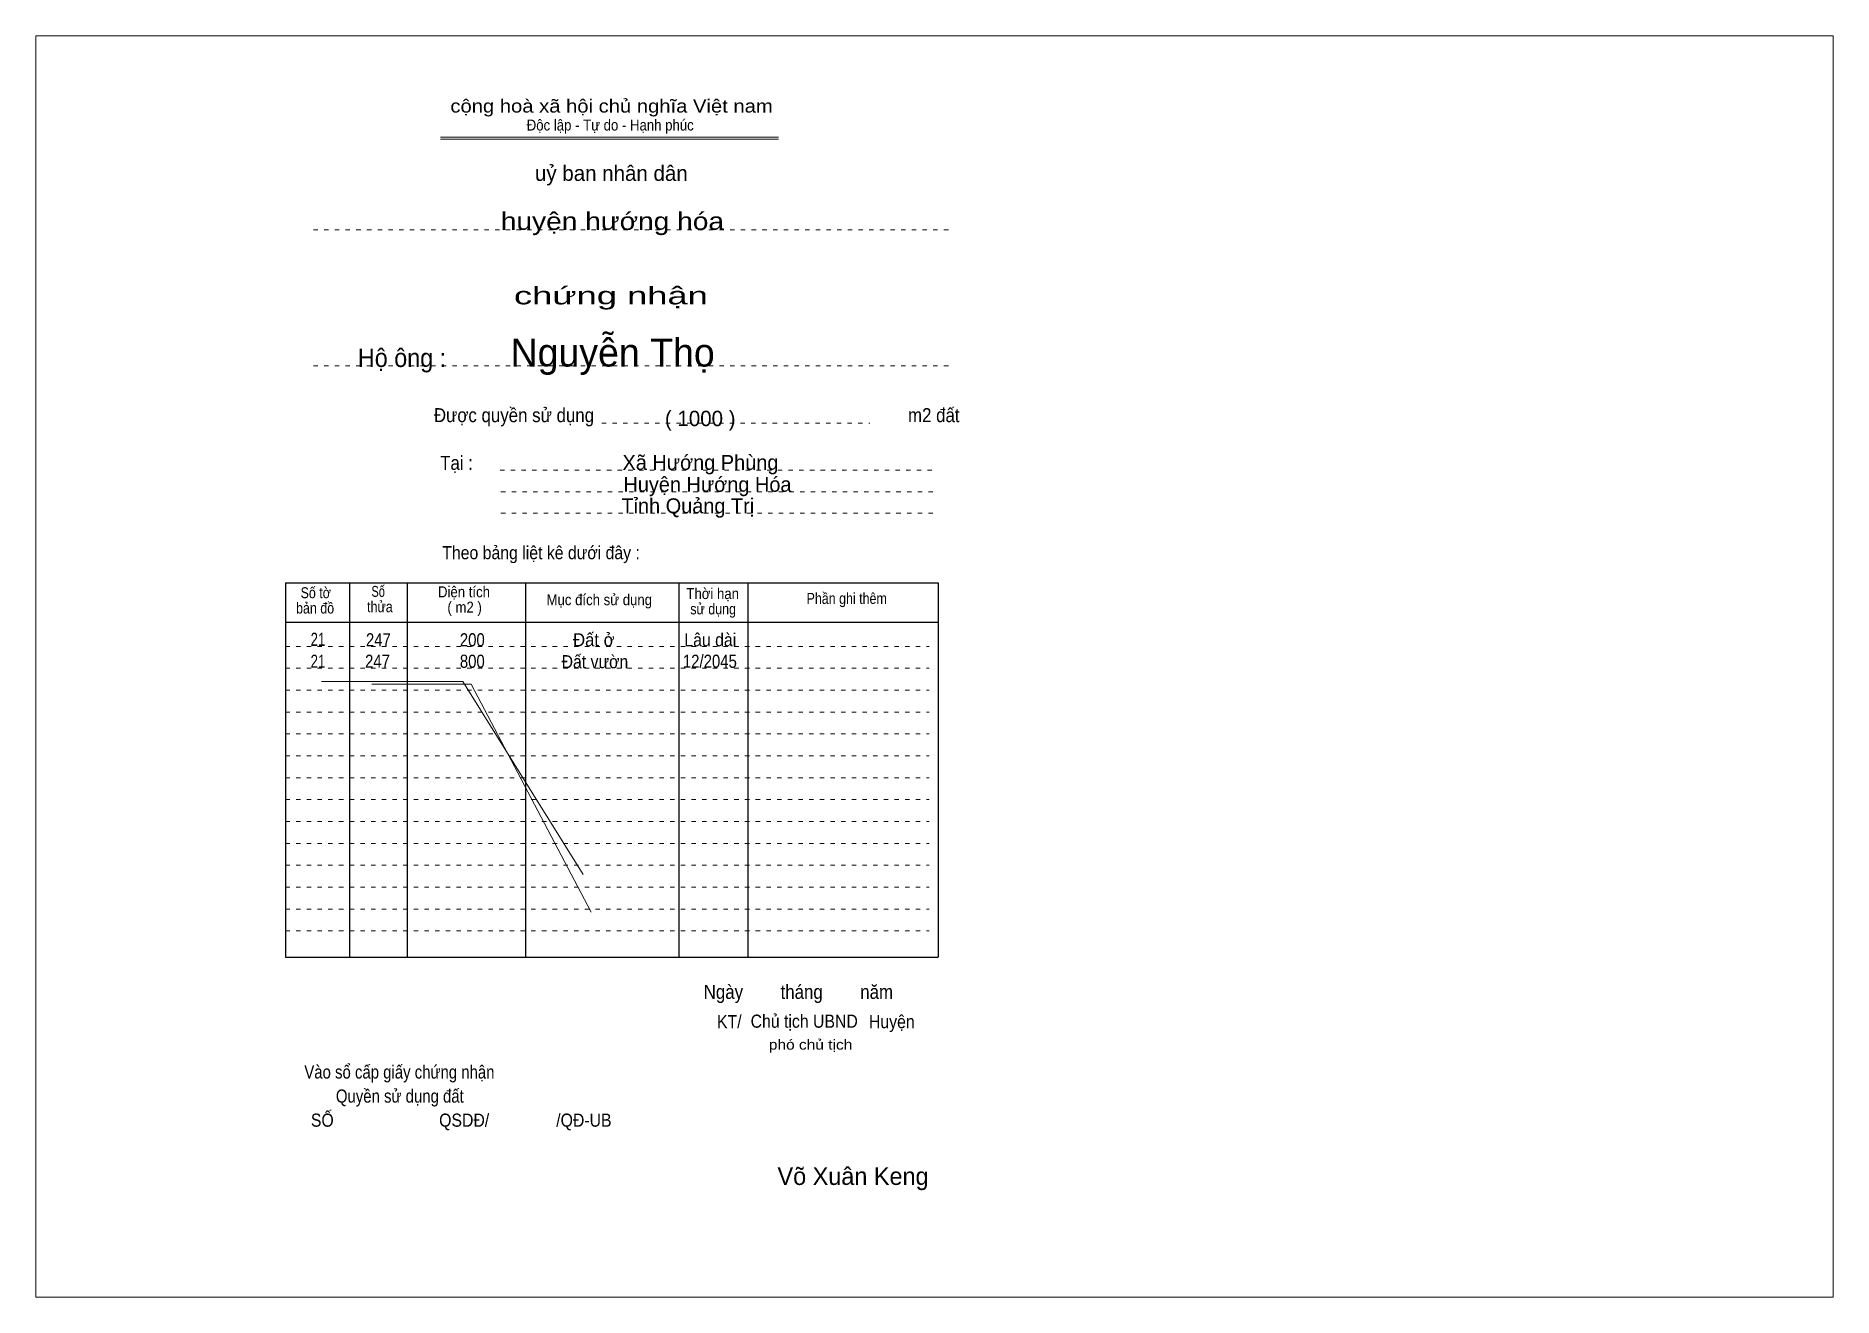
# Model space of a CAD drawing. Header units: centimetres. Extents: x -0.5 to 40.5, y 0 to 28.8.
import ezdxf
from ezdxf.enums import TextEntityAlignment as Align

# ---------------------------------------------------------------- set-up
doc = ezdxf.new("R2010")
doc.units = ezdxf.units.CM
doc.header["$LTSCALE"] = 0.12
doc.linetypes.add('DOTTED', pattern=[1.5, 0.3, -1.2])
doc.layers.add('1', color=7, linetype='DOTTED', lineweight=13)
doc.layers.add('2', color=7, linetype='Continuous', lineweight=13)
doc.layers.add('5', color=7, linetype='Continuous')

msp = doc.modelspace()

# ---------------------------------------------------------------- linework, layer by layer
at = {"layer": '1', "linetype": 'Continuous'}
for p, q in [((8.75, 26.46), (16.47, 26.46)), ((8.75, 26.41), (16.47, 26.41))]:
    msp.add_line(p, q, dxfattribs=at)
at = {"layer": '1'}
for p, q in [((5.85, 24.34), (20.35, 24.34)), ((5.85, 21.24), (20.35, 21.24)), ((12.43, 19.93), (18.55, 19.93)), ((10.11, 18.85), (20.05, 18.85)), ((10.13, 18.36), (20.07, 18.36)), ((10.13, 17.87), (20.07, 17.87)), ((5.21, 14.83), (19.91, 14.83)), ((5.21, 14.33), (19.91, 14.33)), ((5.21, 13.83), (19.91, 13.83)), ((5.21, 13.33), (19.91, 13.33)), ((5.21, 12.83), (19.91, 12.83)), ((5.21, 12.33), (19.91, 12.33)), ((5.21, 11.83), (19.91, 11.83)), ((5.21, 11.33), (19.91, 11.33)), ((5.21, 10.83), (19.91, 10.83)), ((5.21, 10.33), (19.91, 10.33)), ((5.21, 9.83), (19.91, 9.83)), ((5.21, 9.33), (19.91, 9.33)), ((5.21, 8.83), (19.91, 8.83)), ((5.21, 8.33), (19.91, 8.33))]:
    msp.add_line(p, q, dxfattribs=at)
at = {"layer": '1', "linetype": 'Continuous', "lineweight": 25}
for p, q in [((5.21, 16.28), (20.11, 16.28)), ((5.21, 16.28), (5.21, 7.73)), ((6.67, 16.28), (6.67, 7.73)), ((7.99, 16.28), (7.99, 7.73)), ((10.69, 16.28), (10.69, 7.73)), ((14.19, 16.28), (14.19, 7.73)), ((15.77, 16.28), (15.77, 7.73)), ((20.11, 16.28), (20.11, 7.73)), ((5.21, 15.38), (20.11, 15.38)), ((5.21, 7.73), (20.11, 7.73))]:
    msp.add_line(p, q, dxfattribs=at)
at = {"layer": '1', "linetype": 'Continuous'}
msp.add_lwpolyline([(-0.49, -0.03), (40.55, -0.03), (40.55, 28.77), (-0.49, 28.77)], close=True, dxfattribs=at)
msp.add_lwpolyline([(7.18, 13.97), (9.45, 13.97), (12.19, 8.76)], dxfattribs=at)
at = {"layer": '2'}
msp.add_lwpolyline([(6.03, 14.03), (9.26, 14.03), (12.01, 9.62)], dxfattribs=at)

# ---------------------------------------------------------------- texts
at = {"layer": '1'}
for s, height, width, p in [('cộng hoà xã hội chủ nghĩa Việt nam', 0.3, 1.15, (12.655, 27.02)), ('Độc lập - Tự do - Hạnh phúc', 0.25, 0.9, (12.625, 26.61)), ('chứng nhận', 0.4, 1.55, (12.64, 22.64)), ('Được quyền sử dụng                                                                   m2 đất', 0.32, 0.9, (14.6, 19.95)), ('Tại :', 0.32, 0.9, (9.115, 18.86)), ('Theo bảng liệt kê dưới đây :', 0.3, 0.9, (11.045, 16.82)), ('Số tờ', 0.25, 0.85, (5.9, 15.93)), ('Số ', 0.25, 0.75, (7.36, 15.96)), ('Diện tích', 0.25, 0.9, (9.285, 15.95)), ('Mục đích sử dụng', 0.25, 0.9, (12.375, 15.77)), ('Thời hạn', 0.25, 0.9, (14.965, 15.91)), ('Phần ghi thêm', 0.25, 0.85, (18.025, 15.8)), ('bản đồ', 0.25, 0.85, (5.885, 15.58)), ('thửa', 0.25, 0.85, (7.365, 15.61)), ('( m2 )', 0.25, 0.9, (9.3, 15.6)), ('sử dụng', 0.25, 0.85, (14.975, 15.56)), ('Ngày        tháng        năm ', 0.32, 0.9, (16.975, 6.78)), ('Chủ tịch UBND', 0.3, 0.9, (17.055, 6.12)), ('Vào sổ cấp giấy chứng nhận', 0.3, 0.85, (7.81, 4.96)), ('Quyền sử dụng đất', 0.3, 0.85, (7.82, 4.41)), ('SỐ                        QSDĐ/', 0.3, 0.9, (7.825, 3.86))]:
    msp.add_text(s, height=height, dxfattribs=dict(at, width=width)).set_placement(p, align=Align.CENTER)
msp.add_text('uỷ ban nhân dân', height=0.35, dxfattribs=at).set_placement((12.65, 25.46), align=Align.CENTER)
at = {"layer": '5'}
for s, height, width, p in [('huyện hướng hóa', 0.4, 1.2, (12.675, 24.34)), ('Hộ ông :', 0.42, 0.95, (7.87, 21.21)), ('21', 0.3, 0.75, (5.95, 14.84)), ('247', 0.3, 0.85, (7.33, 14.83)), ('200', 0.3, 0.85, (9.475, 14.83)), ('Đất ở', 0.3, 0.95, (12.25, 14.83)), ('Lâu dài', 0.3, 0.9, (14.91, 14.83)), ('21', 0.3, 0.75, (5.95, 14.34)), ('247', 0.3, 0.85, (7.31, 14.34)), ('800', 0.3, 0.85, (9.475, 14.34)), ('Đất vườn', 0.3, 0.9, (12.275, 14.33)), ('12/2045', 0.3, 0.85, (14.9, 14.34)), ('KT/                             Huyện', 0.3, 0.9, (17.32, 6.11)), ('phó chủ tịch', 0.23, 1.15, (17.2, 5.62)), ('                     /QĐ-UB', 0.3, 0.9, (10.97, 3.86))]:
    msp.add_text(s, height=height, dxfattribs=dict(at, width=width)).set_placement(p, align=Align.CENTER)
for s, height, p in [('Nguyễn Thọ', 0.64, (12.68, 21.22)), ('( 1000 )', 0.35, (14.68, 19.86)), ('Xã Hướng Phùng', 0.34, (14.685, 18.86)), ('Huyện Hướng Hóa', 0.34, (14.845, 18.36)), ('Tỉnh Quảng Trị ', 0.34, (14.46, 17.87)), ('Võ Xuân Keng', 0.4, (18.17, 2.53))]:
    msp.add_text(s, height=height, dxfattribs=at).set_placement(p, align=Align.CENTER)

doc.saveas('drawing.dxf')
